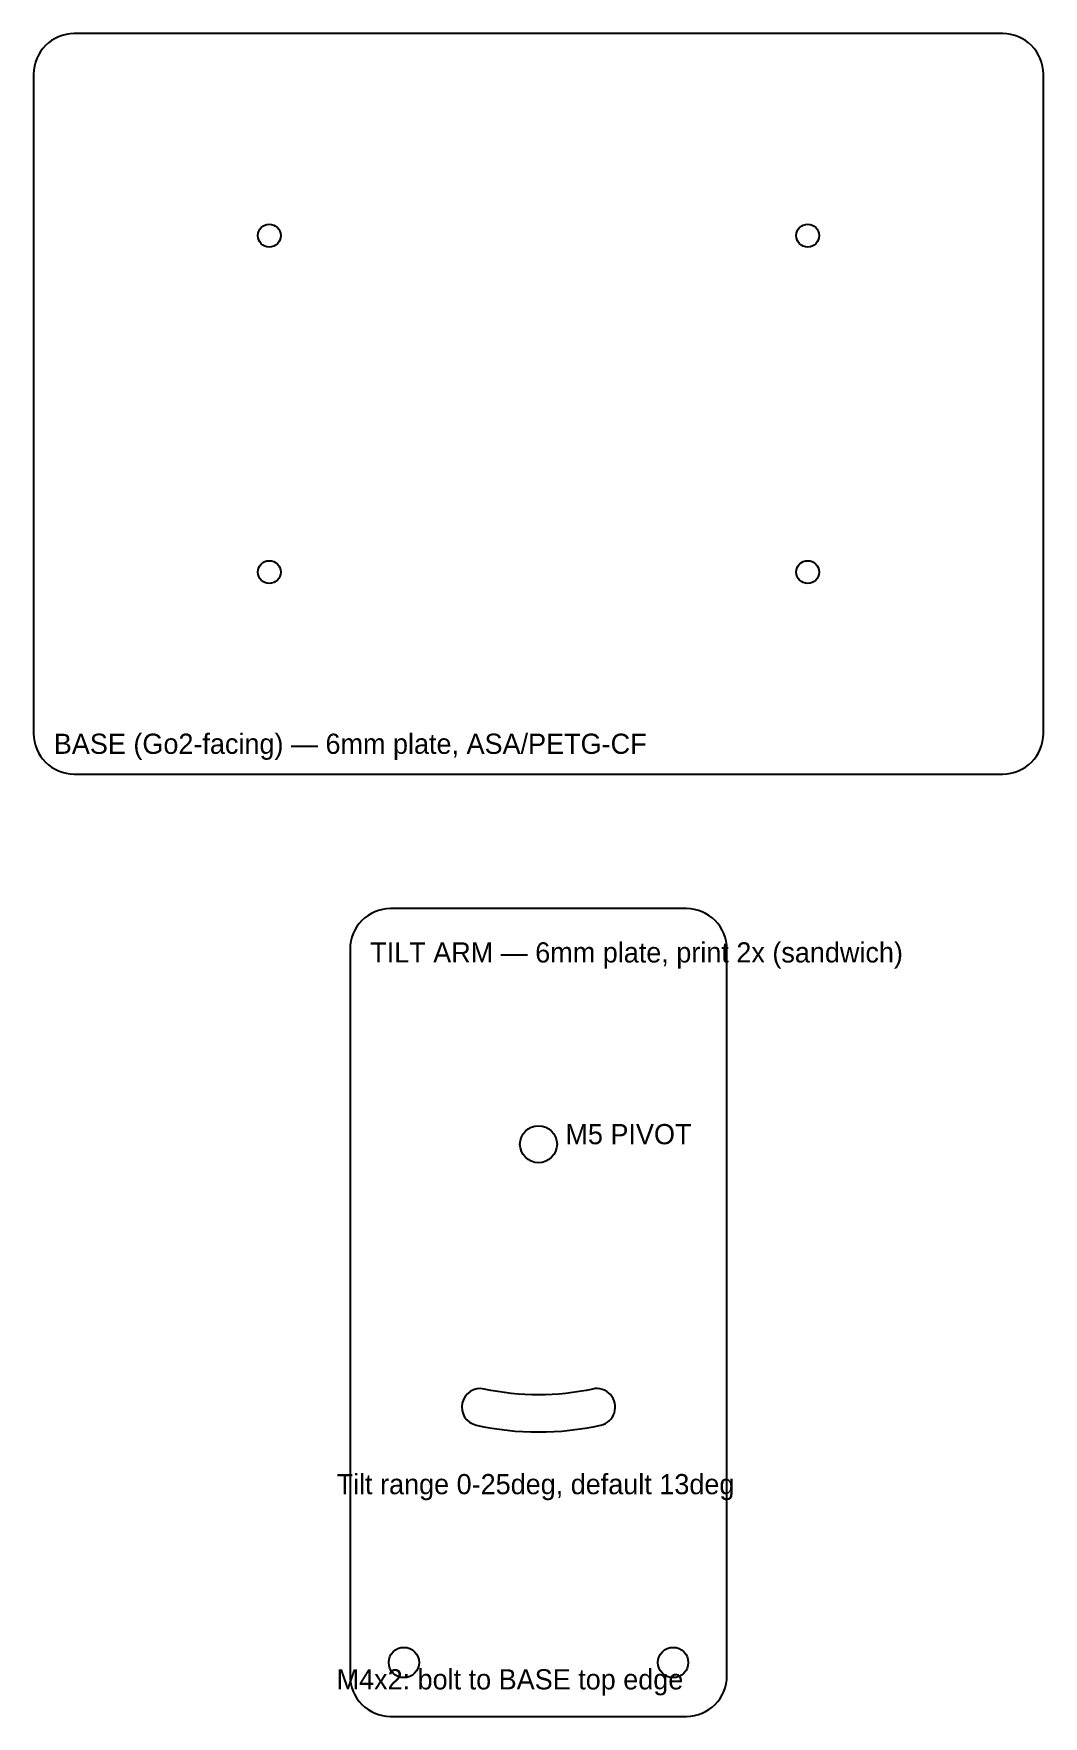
# Model space of a CAD drawing. Header units: millimetres. Extents: x -75 to 75, y -195 to 55.
import ezdxf

# ---------------------------------------------------------------- set-up
doc = ezdxf.new("R2010")
doc.units = ezdxf.units.MM
doc.layers.add('LABELS', color=7, linetype='Continuous')

msp = doc.modelspace()

# ---------------------------------------------------------------- linework, layer by layer
for points in [[(-69, -55), (69, -55, 0.414214), (75, -49), (75, 49, 0.414214), (69, 55), (-69, 55, 0.414214), (-75, 49), (-75, -49, 0.414214)], [(-22, -195), (22, -195, 0.414214), (28, -189), (28, -81, 0.414214), (22, -75), (-22, -75, 0.414214), (-28, -81), (-28, -189, 0.414214)], [(-9.25, -151.74, 0.109518), (9.25, -151.74, 1), (8.06, -146.37, -0.109518), (-8.06, -146.37, 1)]]:
    msp.add_lwpolyline(points, format="xyb", close=True)
for centre, radius in [((-40, 25), 1.7), ((40, 25), 1.7), ((-40, -25), 1.7), ((40, -25), 1.7), ((0, -110), 2.75), ((-20, -187), 2.25), ((20, -187), 2.25)]:
    msp.add_circle(centre, radius)

# ---------------------------------------------------------------- texts
at = {"layer": 'LABELS'}
for s, p in [('BASE (Go2-facing) — 6mm plate, ASA/PETG-CF', (-72, -52)), ('TILT ARM — 6mm plate, print 2x (sandwich)', (-25, -83)), ('M5 PIVOT', (4, -110)), ('Tilt range 0-25deg, default 13deg', (-30, -162)), ('M4x2: bolt to BASE top edge', (-30, -191))]:
    msp.add_text(s, height=3, dxfattribs=at).set_placement(p)

doc.saveas('drawing.dxf')
